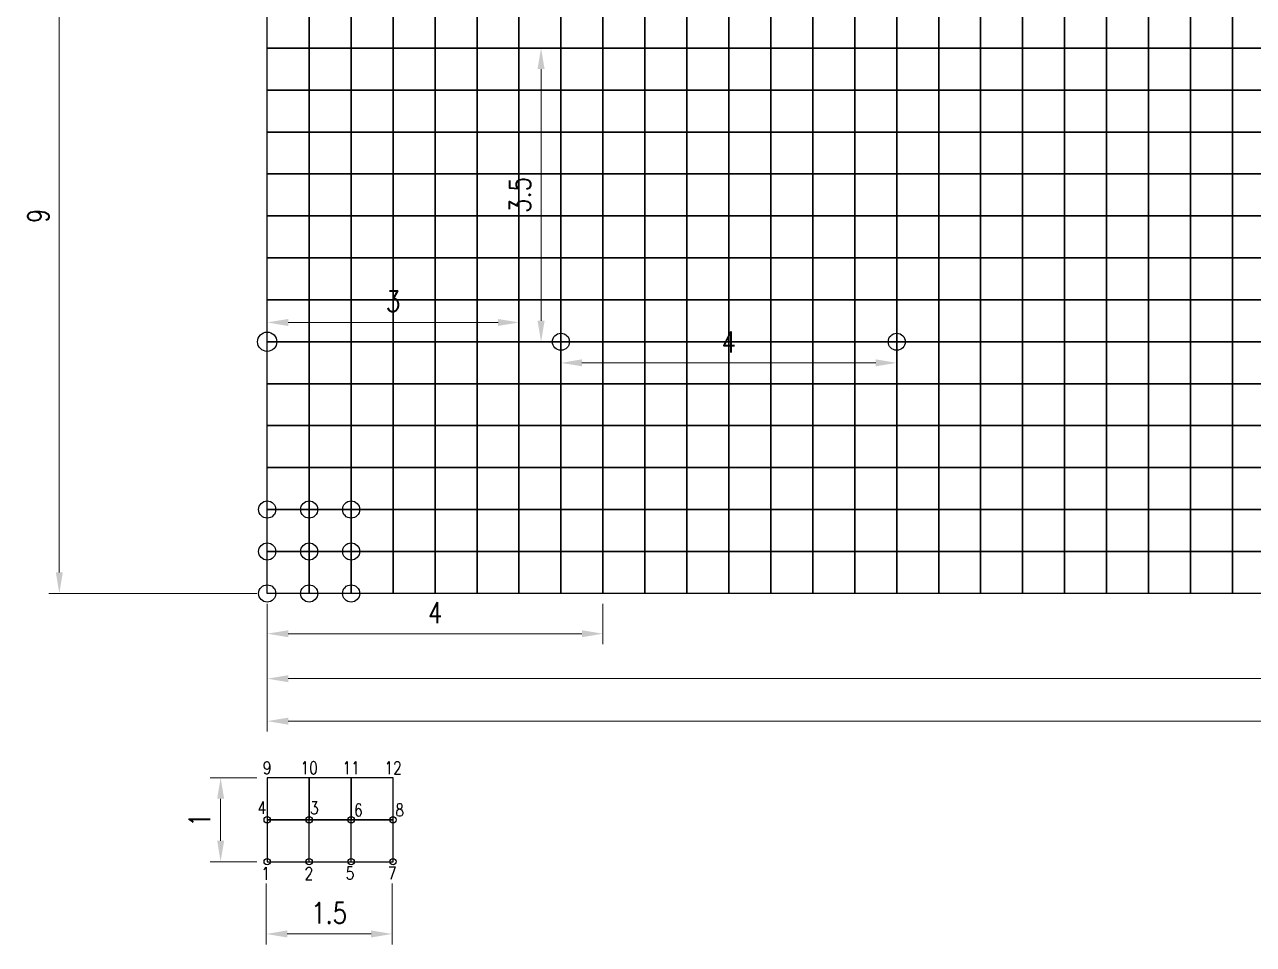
# Model space of a CAD drawing. Header units: millimetres. Extents: x -66 to 79, y -30 to 113.
# Drawn here: x -62.89 to -48.25, y 62.47 to 73.43 of the extents above; entities that cross this region are included whole.
import ezdxf

# ---------------------------------------------------------------- set-up
doc = ezdxf.new("R2010")
doc.units = ezdxf.units.MM
doc.layers.get('Defpoints').update_dxf_attribs({"color": 181})
doc.styles.add('ROMANS', font='ROMANS.shx', dxfattribs={"width": 0.8})
doc.dimstyles.new('DIM_0.1', dxfattribs={"dimscale": 0.1, "dimtxt": 2.5, "dimasz": 2.5, "dimexe": 1.25, "dimexo": 1.25, "dimgap": 1.25, "dimtad": 1, "dimdec": 3, "dimzin": 11, "dimdsep": 46, "dimtxsty": 'ROMANS', "dimcen": 0, "dimclrd": 1, "dimclre": 1, "dimclrt": 7, "dimadec": 4, "dimazin": 3, "dimtfac": 1, "dimtdec": 3, "dimtofl": 0, "dimtmove": 2, "dimatfit": 3, "dimfxl": 1, "dimfrac": 2, "dimtolj": 1, "dimtzin": 11, "dimlwd": 0, "dimlwe": 0, "dimarcsym": 0})

# ---------------------------------------------------------------- blocks, each defined once
blk = doc.blocks.new('*D1')
at = {"color": 1, "lineweight": 0, "transparency": 16777216}
for p, q in [((-60, 66.526), (-60, 65.004)), ((0, 66.526), (0, 65.004)), ((-0.25, 65.129), (-59.75, 65.129))]:
    blk.add_line(p, q, dxfattribs=at)
at = {"color": 1, "transparency": 16777216}
for points in [[(-59.75, 65.17), (-59.75, 65.087), (-60, 65.129)], [(-0.25, 65.17), (-0.25, 65.087), (0, 65.129)]]:
    blk.add_solid(points, dxfattribs=at)
at = {"layer": 'Defpoints', "color": 0, "transparency": 16777216}
for p in [(-60, 66.651), (0, 66.651), (-60, 65.129)]:
    blk.add_point(p, dxfattribs=at)
at = {"color": 7, "transparency": 16777216, "insert": (-30, 65.379), "char_height": 0.25, "attachment_point": 5, "style": 'ROMANS'}
blk.add_mtext('\\A1;60', dxfattribs=at)
blk = doc.blocks.new('*D3')
at = {"color": 1, "lineweight": 0, "transparency": 16777216}
for p, q in [((-60.012, 63.194), (-60.012, 62.467)), ((-58.512, 63.194), (-58.512, 62.467)), ((-59.762, 62.592), (-58.762, 62.592))]:
    blk.add_line(p, q, dxfattribs=at)
at = {"color": 1, "transparency": 16777216}
for points in [[(-59.762, 62.634), (-59.762, 62.55), (-60.012, 62.592)], [(-58.762, 62.634), (-58.762, 62.55), (-58.512, 62.592)]]:
    blk.add_solid(points, dxfattribs=at)
at = {"layer": 'Defpoints', "color": 0, "transparency": 16777216}
for p in [(-60.012, 63.319), (-58.512, 63.319), (-58.512, 62.592)]:
    blk.add_point(p, dxfattribs=at)
at = {"color": 7, "transparency": 16777216, "insert": (-59.262, 62.842), "char_height": 0.25, "attachment_point": 5, "style": 'ROMANS'}
blk.add_mtext('\\A1;1.5', dxfattribs=at)
blk = doc.blocks.new('*D4')
at = {"color": 1, "lineweight": 0, "transparency": 16777216}
for p, q in [((-60.125, 64.453), (-60.68, 64.453)), ((-60.555, 63.703), (-60.555, 64.203)), ((-60.125, 63.453), (-60.68, 63.453))]:
    blk.add_line(p, q, dxfattribs=at)
at = {"color": 1, "transparency": 16777216}
for points in [[(-60.596, 64.203), (-60.513, 64.203), (-60.555, 64.453)], [(-60.596, 63.703), (-60.513, 63.703), (-60.555, 63.453)]]:
    blk.add_solid(points, dxfattribs=at)
at = {"layer": 'Defpoints', "color": 0, "transparency": 16777216}
for p in [(-60.555, 64.453), (-60, 64.453), (-60, 63.453)]:
    blk.add_point(p, dxfattribs=at)
at = {"color": 7, "transparency": 16777216, "insert": (-60.805, 63.953), "char_height": 0.25, "attachment_point": 5, "rotation": 90, "style": 'ROMANS'}
blk.add_mtext('\\A1;1', dxfattribs=at)
blk = doc.blocks.new('*D5')
at = {"color": 1, "lineweight": 0, "transparency": 16777216}
for p, q in [((-60, 66.526), (-60, 65.51)), ((-6.5, 66.526), (-6.5, 65.51)), ((-59.75, 65.635), (-6.75, 65.635))]:
    blk.add_line(p, q, dxfattribs=at)
at = {"color": 1, "transparency": 16777216}
for points in [[(-59.75, 65.676), (-59.75, 65.593), (-60, 65.635)], [(-6.75, 65.676), (-6.75, 65.593), (-6.5, 65.635)]]:
    blk.add_solid(points, dxfattribs=at)
at = {"layer": 'Defpoints', "color": 0, "transparency": 16777216}
for p in [(-60, 66.651), (-6.5, 66.651), (-6.5, 65.635)]:
    blk.add_point(p, dxfattribs=at)
at = {"color": 7, "transparency": 16777216, "insert": (-33.25, 65.885), "char_height": 0.25, "attachment_point": 5, "style": 'ROMANS'}
blk.add_mtext('\\A1;53.5', dxfattribs=at)
blk = doc.blocks.new('*D6')
at = {"color": 1, "lineweight": 0, "transparency": 16777216}
for p, q in [((-60, 66.526), (-60, 66.046)), ((-56, 66.526), (-56, 66.046)), ((-59.75, 66.171), (-56.25, 66.171))]:
    blk.add_line(p, q, dxfattribs=at)
at = {"color": 1, "transparency": 16777216}
for points in [[(-59.75, 66.212), (-59.75, 66.129), (-60, 66.171)], [(-56.25, 66.212), (-56.25, 66.129), (-56, 66.171)]]:
    blk.add_solid(points, dxfattribs=at)
at = {"layer": 'Defpoints', "color": 0, "transparency": 16777216}
for p in [(-60, 66.651), (-56, 66.651), (-56, 66.171)]:
    blk.add_point(p, dxfattribs=at)
at = {"color": 7, "transparency": 16777216, "insert": (-58, 66.421), "char_height": 0.25, "attachment_point": 5, "style": 'ROMANS'}
blk.add_mtext('\\A1;4', dxfattribs=at)
blk = doc.blocks.new('*D7')
at = {"color": 1, "lineweight": 0, "transparency": 16777216}
for p, q in [((-60, 69.776), (-60, 70.006)), ((-57, 69.776), (-57, 70.006)), ((-59.75, 69.881), (-57.25, 69.881))]:
    blk.add_line(p, q, dxfattribs=at)
at = {"color": 1, "transparency": 16777216}
for points in [[(-59.75, 69.922), (-59.75, 69.839), (-60, 69.881)], [(-57.25, 69.922), (-57.25, 69.839), (-57, 69.881)]]:
    blk.add_solid(points, dxfattribs=at)
at = {"layer": 'Defpoints', "color": 0, "transparency": 16777216}
for p in [(-57, 69.881), (-60, 69.651), (-57, 69.651)]:
    blk.add_point(p, dxfattribs=at)
at = {"color": 7, "transparency": 16777216, "insert": (-58.5, 70.131), "char_height": 0.25, "attachment_point": 5, "style": 'ROMANS'}
blk.add_mtext('\\A1;3', dxfattribs=at)
blk = doc.blocks.new('*D8')
at = {"color": 1, "lineweight": 0, "transparency": 16777216}
for p, q in [((-56.5, 69.526), (-56.5, 69.274)), ((-56.25, 69.399), (-52.75, 69.399)), ((-52.5, 69.526), (-52.5, 69.274))]:
    blk.add_line(p, q, dxfattribs=at)
at = {"color": 1, "transparency": 16777216}
for points in [[(-56.25, 69.441), (-56.25, 69.358), (-56.5, 69.399)], [(-52.75, 69.441), (-52.75, 69.358), (-52.5, 69.399)]]:
    blk.add_solid(points, dxfattribs=at)
at = {"layer": 'Defpoints', "color": 0, "transparency": 16777216}
for p in [(-56.5, 69.651), (-52.5, 69.651), (-52.5, 69.399)]:
    blk.add_point(p, dxfattribs=at)
at = {"color": 7, "transparency": 16777216, "insert": (-54.5, 69.649), "char_height": 0.25, "attachment_point": 5, "style": 'ROMANS'}
blk.add_mtext('\\A1;4', dxfattribs=at)
blk = doc.blocks.new('*D9')
at = {"color": 1, "lineweight": 0, "transparency": 16777216}
for p, q in [((-56.625, 73.151), (-56.862, 73.151)), ((-56.737, 69.901), (-56.737, 72.901)), ((-56.625, 69.651), (-56.862, 69.651))]:
    blk.add_line(p, q, dxfattribs=at)
at = {"color": 1, "transparency": 16777216}
for points in [[(-56.779, 72.901), (-56.695, 72.901), (-56.737, 73.151)], [(-56.779, 69.901), (-56.695, 69.901), (-56.737, 69.651)]]:
    blk.add_solid(points, dxfattribs=at)
at = {"layer": 'Defpoints', "color": 0, "transparency": 16777216}
for p in [(-56.737, 73.151), (-56.5, 73.151), (-56.5, 69.651)]:
    blk.add_point(p, dxfattribs=at)
at = {"color": 7, "transparency": 16777216, "insert": (-56.987, 71.401), "char_height": 0.25, "attachment_point": 5, "rotation": 90, "style": 'ROMANS'}
blk.add_mtext('\\A1;3.5', dxfattribs=at)
blk = doc.blocks.new('*D19')
at = {"color": 1, "lineweight": 0, "transparency": 16777216}
for p, q in [((-60.125, 75.651), (-62.602, 75.651)), ((-62.477, 75.401), (-62.477, 66.901)), ((-60.125, 66.651), (-62.602, 66.651))]:
    blk.add_line(p, q, dxfattribs=at)
at = {"color": 1, "transparency": 16777216}
for points in [[(-62.518, 75.401), (-62.435, 75.401), (-62.477, 75.651)], [(-62.518, 66.901), (-62.435, 66.901), (-62.477, 66.651)]]:
    blk.add_solid(points, dxfattribs=at)
at = {"layer": 'Defpoints', "color": 0, "transparency": 16777216}
for p in [(-60, 75.651), (-62.477, 66.651), (-60, 66.651)]:
    blk.add_point(p, dxfattribs=at)
at = {"color": 7, "transparency": 16777216, "insert": (-62.727, 71.151), "char_height": 0.25, "attachment_point": 5, "rotation": 90, "style": 'ROMANS'}
blk.add_mtext('\\A1;9', dxfattribs=at)

msp = doc.modelspace()

# ---------------------------------------------------------------- linework, layer by layer
for points in [[(-60, 73.6508), (-59.5, 73.6508), (-59.5, 73.1508), (-60, 73.1508)], [(-59.5, 73.6508), (-59, 73.6508), (-59, 73.1508), (-59.5, 73.1508)], [(-59, 73.6508), (-58.5, 73.6508), (-58.5, 73.1508), (-59, 73.1508)], [(-58.5, 73.6508), (-58, 73.6508), (-58, 73.1508), (-58.5, 73.1508)], [(-58, 73.6508), (-57.5, 73.6508), (-57.5, 73.1508), (-58, 73.1508)], [(-57.5, 73.6508), (-57, 73.6508), (-57, 73.1508), (-57.5, 73.1508)], [(-57, 73.6508), (-56.5, 73.6508), (-56.5, 73.1508), (-57, 73.1508)], [(-56.5, 73.6508), (-56, 73.6508), (-56, 73.1508), (-56.5, 73.1508)], [(-56, 73.6508), (-55.5, 73.6508), (-55.5, 73.1508), (-56, 73.1508)], [(-55.5, 73.6508), (-55, 73.6508), (-55, 73.1508), (-55.5, 73.1508)], [(-55, 73.6508), (-54.5, 73.6508), (-54.5, 73.1508), (-55, 73.1508)], [(-54.5, 73.6508), (-54, 73.6508), (-54, 73.1508), (-54.5, 73.1508)], [(-54, 73.6508), (-53.5, 73.6508), (-53.5, 73.1508), (-54, 73.1508)], [(-53.5, 73.6508), (-53, 73.6508), (-53, 73.1508), (-53.5, 73.1508)], [(-53, 73.6508), (-52.5, 73.6508), (-52.5, 73.1508), (-53, 73.1508)], [(-52.5, 73.6508), (-52, 73.6508), (-52, 73.1508), (-52.5, 73.1508)], [(-52, 73.6508), (-51.5, 73.6508), (-51.5, 73.1508), (-52, 73.1508)], [(-51.5, 73.6508), (-51, 73.6508), (-51, 73.1508), (-51.5, 73.1508)], [(-51, 73.6508), (-50.5, 73.6508), (-50.5, 73.1508), (-51, 73.1508)], [(-50.5, 73.6508), (-50, 73.6508), (-50, 73.1508), (-50.5, 73.1508)], [(-50, 73.6508), (-49.5, 73.6508), (-49.5, 73.1508), (-50, 73.1508)], [(-49.5, 73.6508), (-49, 73.6508), (-49, 73.1508), (-49.5, 73.1508)], [(-49, 73.6508), (-48.5, 73.6508), (-48.5, 73.1508), (-49, 73.1508)], [(-48.5, 73.6508), (-48, 73.6508), (-48, 73.1508), (-48.5, 73.1508)], [(-60, 73.1508), (-59.5, 73.1508), (-59.5, 72.6508), (-60, 72.6508)], [(-59.5, 73.1508), (-59, 73.1508), (-59, 72.6508), (-59.5, 72.6508)], [(-59, 73.1508), (-58.5, 73.1508), (-58.5, 72.6508), (-59, 72.6508)], [(-58.5, 73.1508), (-58, 73.1508), (-58, 72.6508), (-58.5, 72.6508)], [(-58, 73.1508), (-57.5, 73.1508), (-57.5, 72.6508), (-58, 72.6508)], [(-57.5, 73.1508), (-57, 73.1508), (-57, 72.6508), (-57.5, 72.6508)], [(-57, 73.1508), (-56.5, 73.1508), (-56.5, 72.6508), (-57, 72.6508)], [(-56.5, 73.1508), (-56, 73.1508), (-56, 72.6508), (-56.5, 72.6508)], [(-56, 73.1508), (-55.5, 73.1508), (-55.5, 72.6508), (-56, 72.6508)], [(-55.5, 73.1508), (-55, 73.1508), (-55, 72.6508), (-55.5, 72.6508)], [(-55, 73.1508), (-54.5, 73.1508), (-54.5, 72.6508), (-55, 72.6508)], [(-54.5, 73.1508), (-54, 73.1508), (-54, 72.6508), (-54.5, 72.6508)], [(-54, 73.1508), (-53.5, 73.1508), (-53.5, 72.6508), (-54, 72.6508)], [(-53.5, 73.1508), (-53, 73.1508), (-53, 72.6508), (-53.5, 72.6508)], [(-53, 73.1508), (-52.5, 73.1508), (-52.5, 72.6508), (-53, 72.6508)], [(-52.5, 73.1508), (-52, 73.1508), (-52, 72.6508), (-52.5, 72.6508)], [(-52, 73.1508), (-51.5, 73.1508), (-51.5, 72.6508), (-52, 72.6508)], [(-51.5, 73.1508), (-51, 73.1508), (-51, 72.6508), (-51.5, 72.6508)], [(-51, 73.1508), (-50.5, 73.1508), (-50.5, 72.6508), (-51, 72.6508)], [(-50.5, 73.1508), (-50, 73.1508), (-50, 72.6508), (-50.5, 72.6508)], [(-50, 73.1508), (-49.5, 73.1508), (-49.5, 72.6508), (-50, 72.6508)], [(-49.5, 73.1508), (-49, 73.1508), (-49, 72.6508), (-49.5, 72.6508)], [(-49, 73.1508), (-48.5, 73.1508), (-48.5, 72.6508), (-49, 72.6508)], [(-48.5, 73.1508), (-48, 73.1508), (-48, 72.6508), (-48.5, 72.6508)], [(-60, 72.6508), (-59.5, 72.6508), (-59.5, 72.1508), (-60, 72.1508)], [(-59.5, 72.6508), (-59, 72.6508), (-59, 72.1508), (-59.5, 72.1508)], [(-59, 72.6508), (-58.5, 72.6508), (-58.5, 72.1508), (-59, 72.1508)], [(-58.5, 72.6508), (-58, 72.6508), (-58, 72.1508), (-58.5, 72.1508)], [(-58, 72.6508), (-57.5, 72.6508), (-57.5, 72.1508), (-58, 72.1508)], [(-57.5, 72.6508), (-57, 72.6508), (-57, 72.1508), (-57.5, 72.1508)], [(-57, 72.6508), (-56.5, 72.6508), (-56.5, 72.1508), (-57, 72.1508)], [(-56.5, 72.6508), (-56, 72.6508), (-56, 72.1508), (-56.5, 72.1508)], [(-56, 72.6508), (-55.5, 72.6508), (-55.5, 72.1508), (-56, 72.1508)], [(-55.5, 72.6508), (-55, 72.6508), (-55, 72.1508), (-55.5, 72.1508)], [(-55, 72.6508), (-54.5, 72.6508), (-54.5, 72.1508), (-55, 72.1508)], [(-54.5, 72.6508), (-54, 72.6508), (-54, 72.1508), (-54.5, 72.1508)], [(-54, 72.6508), (-53.5, 72.6508), (-53.5, 72.1508), (-54, 72.1508)], [(-53.5, 72.6508), (-53, 72.6508), (-53, 72.1508), (-53.5, 72.1508)], [(-53, 72.6508), (-52.5, 72.6508), (-52.5, 72.1508), (-53, 72.1508)], [(-52.5, 72.6508), (-52, 72.6508), (-52, 72.1508), (-52.5, 72.1508)], [(-52, 72.6508), (-51.5, 72.6508), (-51.5, 72.1508), (-52, 72.1508)], [(-51.5, 72.6508), (-51, 72.6508), (-51, 72.1508), (-51.5, 72.1508)], [(-51, 72.6508), (-50.5, 72.6508), (-50.5, 72.1508), (-51, 72.1508)], [(-50.5, 72.6508), (-50, 72.6508), (-50, 72.1508), (-50.5, 72.1508)], [(-50, 72.6508), (-49.5, 72.6508), (-49.5, 72.1508), (-50, 72.1508)], [(-49.5, 72.6508), (-49, 72.6508), (-49, 72.1508), (-49.5, 72.1508)], [(-49, 72.6508), (-48.5, 72.6508), (-48.5, 72.1508), (-49, 72.1508)], [(-48.5, 72.6508), (-48, 72.6508), (-48, 72.1508), (-48.5, 72.1508)], [(-60, 72.1508), (-59.5, 72.1508), (-59.5, 71.6508), (-60, 71.6508)], [(-59.5, 72.1508), (-59, 72.1508), (-59, 71.6508), (-59.5, 71.6508)], [(-59, 72.1508), (-58.5, 72.1508), (-58.5, 71.6508), (-59, 71.6508)], [(-58.5, 72.1508), (-58, 72.1508), (-58, 71.6508), (-58.5, 71.6508)], [(-58, 72.1508), (-57.5, 72.1508), (-57.5, 71.6508), (-58, 71.6508)], [(-57.5, 72.1508), (-57, 72.1508), (-57, 71.6508), (-57.5, 71.6508)], [(-57, 72.1508), (-56.5, 72.1508), (-56.5, 71.6508), (-57, 71.6508)], [(-56.5, 72.1508), (-56, 72.1508), (-56, 71.6508), (-56.5, 71.6508)], [(-56, 72.1508), (-55.5, 72.1508), (-55.5, 71.6508), (-56, 71.6508)], [(-55.5, 72.1508), (-55, 72.1508), (-55, 71.6508), (-55.5, 71.6508)], [(-55, 72.1508), (-54.5, 72.1508), (-54.5, 71.6508), (-55, 71.6508)], [(-54.5, 72.1508), (-54, 72.1508), (-54, 71.6508), (-54.5, 71.6508)], [(-54, 72.1508), (-53.5, 72.1508), (-53.5, 71.6508), (-54, 71.6508)], [(-53.5, 72.1508), (-53, 72.1508), (-53, 71.6508), (-53.5, 71.6508)], [(-53, 72.1508), (-52.5, 72.1508), (-52.5, 71.6508), (-53, 71.6508)], [(-52.5, 72.1508), (-52, 72.1508), (-52, 71.6508), (-52.5, 71.6508)], [(-52, 72.1508), (-51.5, 72.1508), (-51.5, 71.6508), (-52, 71.6508)], [(-51.5, 72.1508), (-51, 72.1508), (-51, 71.6508), (-51.5, 71.6508)], [(-51, 72.1508), (-50.5, 72.1508), (-50.5, 71.6508), (-51, 71.6508)], [(-50.5, 72.1508), (-50, 72.1508), (-50, 71.6508), (-50.5, 71.6508)], [(-50, 72.1508), (-49.5, 72.1508), (-49.5, 71.6508), (-50, 71.6508)], [(-49.5, 72.1508), (-49, 72.1508), (-49, 71.6508), (-49.5, 71.6508)], [(-49, 72.1508), (-48.5, 72.1508), (-48.5, 71.6508), (-49, 71.6508)], [(-48.5, 72.1508), (-48, 72.1508), (-48, 71.6508), (-48.5, 71.6508)], [(-60, 71.6508), (-59.5, 71.6508), (-59.5, 71.1508), (-60, 71.1508)], [(-59.5, 71.6508), (-59, 71.6508), (-59, 71.1508), (-59.5, 71.1508)], [(-59, 71.6508), (-58.5, 71.6508), (-58.5, 71.1508), (-59, 71.1508)], [(-58.5, 71.6508), (-58, 71.6508), (-58, 71.1508), (-58.5, 71.1508)], [(-58, 71.6508), (-57.5, 71.6508), (-57.5, 71.1508), (-58, 71.1508)], [(-57.5, 71.6508), (-57, 71.6508), (-57, 71.1508), (-57.5, 71.1508)], [(-57, 71.6508), (-56.5, 71.6508), (-56.5, 71.1508), (-57, 71.1508)], [(-56.5, 71.6508), (-56, 71.6508), (-56, 71.1508), (-56.5, 71.1508)], [(-56, 71.6508), (-55.5, 71.6508), (-55.5, 71.1508), (-56, 71.1508)], [(-55.5, 71.6508), (-55, 71.6508), (-55, 71.1508), (-55.5, 71.1508)], [(-55, 71.6508), (-54.5, 71.6508), (-54.5, 71.1508), (-55, 71.1508)], [(-54.5, 71.6508), (-54, 71.6508), (-54, 71.1508), (-54.5, 71.1508)], [(-54, 71.6508), (-53.5, 71.6508), (-53.5, 71.1508), (-54, 71.1508)], [(-53.5, 71.6508), (-53, 71.6508), (-53, 71.1508), (-53.5, 71.1508)], [(-53, 71.6508), (-52.5, 71.6508), (-52.5, 71.1508), (-53, 71.1508)], [(-52.5, 71.6508), (-52, 71.6508), (-52, 71.1508), (-52.5, 71.1508)], [(-52, 71.6508), (-51.5, 71.6508), (-51.5, 71.1508), (-52, 71.1508)], [(-51.5, 71.6508), (-51, 71.6508), (-51, 71.1508), (-51.5, 71.1508)], [(-51, 71.6508), (-50.5, 71.6508), (-50.5, 71.1508), (-51, 71.1508)], [(-50.5, 71.6508), (-50, 71.6508), (-50, 71.1508), (-50.5, 71.1508)], [(-50, 71.6508), (-49.5, 71.6508), (-49.5, 71.1508), (-50, 71.1508)], [(-49.5, 71.6508), (-49, 71.6508), (-49, 71.1508), (-49.5, 71.1508)], [(-49, 71.6508), (-48.5, 71.6508), (-48.5, 71.1508), (-49, 71.1508)], [(-48.5, 71.6508), (-48, 71.6508), (-48, 71.1508), (-48.5, 71.1508)], [(-60, 71.1508), (-59.5, 71.1508), (-59.5, 70.6508), (-60, 70.6508)], [(-59.5, 71.1508), (-59, 71.1508), (-59, 70.6508), (-59.5, 70.6508)], [(-59, 71.1508), (-58.5, 71.1508), (-58.5, 70.6508), (-59, 70.6508)], [(-58.5, 71.1508), (-58, 71.1508), (-58, 70.6508), (-58.5, 70.6508)], [(-58, 71.1508), (-57.5, 71.1508), (-57.5, 70.6508), (-58, 70.6508)], [(-57.5, 71.1508), (-57, 71.1508), (-57, 70.6508), (-57.5, 70.6508)], [(-57, 71.1508), (-56.5, 71.1508), (-56.5, 70.6508), (-57, 70.6508)], [(-56.5, 71.1508), (-56, 71.1508), (-56, 70.6508), (-56.5, 70.6508)], [(-56, 71.1508), (-55.5, 71.1508), (-55.5, 70.6508), (-56, 70.6508)], [(-55.5, 71.1508), (-55, 71.1508), (-55, 70.6508), (-55.5, 70.6508)], [(-55, 71.1508), (-54.5, 71.1508), (-54.5, 70.6508), (-55, 70.6508)], [(-54.5, 71.1508), (-54, 71.1508), (-54, 70.6508), (-54.5, 70.6508)], [(-54, 71.1508), (-53.5, 71.1508), (-53.5, 70.6508), (-54, 70.6508)], [(-53.5, 71.1508), (-53, 71.1508), (-53, 70.6508), (-53.5, 70.6508)], [(-53, 71.1508), (-52.5, 71.1508), (-52.5, 70.6508), (-53, 70.6508)], [(-52.5, 71.1508), (-52, 71.1508), (-52, 70.6508), (-52.5, 70.6508)], [(-52, 71.1508), (-51.5, 71.1508), (-51.5, 70.6508), (-52, 70.6508)], [(-51.5, 71.1508), (-51, 71.1508), (-51, 70.6508), (-51.5, 70.6508)], [(-51, 71.1508), (-50.5, 71.1508), (-50.5, 70.6508), (-51, 70.6508)], [(-50.5, 71.1508), (-50, 71.1508), (-50, 70.6508), (-50.5, 70.6508)], [(-50, 71.1508), (-49.5, 71.1508), (-49.5, 70.6508), (-50, 70.6508)], [(-49.5, 71.1508), (-49, 71.1508), (-49, 70.6508), (-49.5, 70.6508)], [(-49, 71.1508), (-48.5, 71.1508), (-48.5, 70.6508), (-49, 70.6508)], [(-48.5, 71.1508), (-48, 71.1508), (-48, 70.6508), (-48.5, 70.6508)], [(-60, 70.6508), (-59.5, 70.6508), (-59.5, 70.1508), (-60, 70.1508)], [(-59.5, 70.6508), (-59, 70.6508), (-59, 70.1508), (-59.5, 70.1508)], [(-59, 70.6508), (-58.5, 70.6508), (-58.5, 70.1508), (-59, 70.1508)], [(-58.5, 70.6508), (-58, 70.6508), (-58, 70.1508), (-58.5, 70.1508)], [(-58, 70.6508), (-57.5, 70.6508), (-57.5, 70.1508), (-58, 70.1508)], [(-57.5, 70.6508), (-57, 70.6508), (-57, 70.1508), (-57.5, 70.1508)], [(-57, 70.6508), (-56.5, 70.6508), (-56.5, 70.1508), (-57, 70.1508)], [(-56.5, 70.6508), (-56, 70.6508), (-56, 70.1508), (-56.5, 70.1508)], [(-56, 70.6508), (-55.5, 70.6508), (-55.5, 70.1508), (-56, 70.1508)], [(-55.5, 70.6508), (-55, 70.6508), (-55, 70.1508), (-55.5, 70.1508)], [(-55, 70.6508), (-54.5, 70.6508), (-54.5, 70.1508), (-55, 70.1508)], [(-54.5, 70.6508), (-54, 70.6508), (-54, 70.1508), (-54.5, 70.1508)], [(-54, 70.6508), (-53.5, 70.6508), (-53.5, 70.1508), (-54, 70.1508)], [(-53.5, 70.6508), (-53, 70.6508), (-53, 70.1508), (-53.5, 70.1508)], [(-53, 70.6508), (-52.5, 70.6508), (-52.5, 70.1508), (-53, 70.1508)], [(-52.5, 70.6508), (-52, 70.6508), (-52, 70.1508), (-52.5, 70.1508)], [(-52, 70.6508), (-51.5, 70.6508), (-51.5, 70.1508), (-52, 70.1508)], [(-51.5, 70.6508), (-51, 70.6508), (-51, 70.1508), (-51.5, 70.1508)], [(-51, 70.6508), (-50.5, 70.6508), (-50.5, 70.1508), (-51, 70.1508)], [(-50.5, 70.6508), (-50, 70.6508), (-50, 70.1508), (-50.5, 70.1508)], [(-50, 70.6508), (-49.5, 70.6508), (-49.5, 70.1508), (-50, 70.1508)], [(-49.5, 70.6508), (-49, 70.6508), (-49, 70.1508), (-49.5, 70.1508)], [(-49, 70.6508), (-48.5, 70.6508), (-48.5, 70.1508), (-49, 70.1508)], [(-48.5, 70.6508), (-48, 70.6508), (-48, 70.1508), (-48.5, 70.1508)], [(-60, 70.1508), (-59.5, 70.1508), (-59.5, 69.6508), (-60, 69.6508)], [(-59.5, 70.1508), (-59, 70.1508), (-59, 69.6508), (-59.5, 69.6508)], [(-59, 70.1508), (-58.5, 70.1508), (-58.5, 69.6508), (-59, 69.6508)], [(-58.5, 70.1508), (-58, 70.1508), (-58, 69.6508), (-58.5, 69.6508)], [(-58, 70.1508), (-57.5, 70.1508), (-57.5, 69.6508), (-58, 69.6508)], [(-57.5, 70.1508), (-57, 70.1508), (-57, 69.6508), (-57.5, 69.6508)], [(-57, 70.1508), (-56.5, 70.1508), (-56.5, 69.6508), (-57, 69.6508)], [(-56.5, 70.1508), (-56, 70.1508), (-56, 69.6508), (-56.5, 69.6508)], [(-56, 70.1508), (-55.5, 70.1508), (-55.5, 69.6508), (-56, 69.6508)], [(-55.5, 70.1508), (-55, 70.1508), (-55, 69.6508), (-55.5, 69.6508)], [(-55, 70.1508), (-54.5, 70.1508), (-54.5, 69.6508), (-55, 69.6508)], [(-54.5, 70.1508), (-54, 70.1508), (-54, 69.6508), (-54.5, 69.6508)], [(-54, 70.1508), (-53.5, 70.1508), (-53.5, 69.6508), (-54, 69.6508)], [(-53.5, 70.1508), (-53, 70.1508), (-53, 69.6508), (-53.5, 69.6508)], [(-53, 70.1508), (-52.5, 70.1508), (-52.5, 69.6508), (-53, 69.6508)], [(-52.5, 70.1508), (-52, 70.1508), (-52, 69.6508), (-52.5, 69.6508)], [(-52, 70.1508), (-51.5, 70.1508), (-51.5, 69.6508), (-52, 69.6508)], [(-51.5, 70.1508), (-51, 70.1508), (-51, 69.6508), (-51.5, 69.6508)], [(-51, 70.1508), (-50.5, 70.1508), (-50.5, 69.6508), (-51, 69.6508)], [(-50.5, 70.1508), (-50, 70.1508), (-50, 69.6508), (-50.5, 69.6508)], [(-50, 70.1508), (-49.5, 70.1508), (-49.5, 69.6508), (-50, 69.6508)], [(-49.5, 70.1508), (-49, 70.1508), (-49, 69.6508), (-49.5, 69.6508)], [(-49, 70.1508), (-48.5, 70.1508), (-48.5, 69.6508), (-49, 69.6508)], [(-48.5, 70.1508), (-48, 70.1508), (-48, 69.6508), (-48.5, 69.6508)], [(-60, 69.6508), (-59.5, 69.6508), (-59.5, 69.1508), (-60, 69.1508)], [(-59.5, 69.6508), (-59, 69.6508), (-59, 69.1508), (-59.5, 69.1508)], [(-59, 69.6508), (-58.5, 69.6508), (-58.5, 69.1508), (-59, 69.1508)], [(-58.5, 69.6508), (-58, 69.6508), (-58, 69.1508), (-58.5, 69.1508)], [(-58, 69.6508), (-57.5, 69.6508), (-57.5, 69.1508), (-58, 69.1508)], [(-57.5, 69.6508), (-57, 69.6508), (-57, 69.1508), (-57.5, 69.1508)], [(-57, 69.6508), (-56.5, 69.6508), (-56.5, 69.1508), (-57, 69.1508)], [(-56.5, 69.6508), (-56, 69.6508), (-56, 69.1508), (-56.5, 69.1508)], [(-56, 69.6508), (-55.5, 69.6508), (-55.5, 69.1508), (-56, 69.1508)], [(-55.5, 69.6508), (-55, 69.6508), (-55, 69.1508), (-55.5, 69.1508)], [(-55, 69.6508), (-54.5, 69.6508), (-54.5, 69.1508), (-55, 69.1508)], [(-54.5, 69.6508), (-54, 69.6508), (-54, 69.1508), (-54.5, 69.1508)], [(-54, 69.6508), (-53.5, 69.6508), (-53.5, 69.1508), (-54, 69.1508)], [(-53.5, 69.6508), (-53, 69.6508), (-53, 69.1508), (-53.5, 69.1508)], [(-53, 69.6508), (-52.5, 69.6508), (-52.5, 69.1508), (-53, 69.1508)], [(-52.5, 69.6508), (-52, 69.6508), (-52, 69.1508), (-52.5, 69.1508)], [(-52, 69.6508), (-51.5, 69.6508), (-51.5, 69.1508), (-52, 69.1508)], [(-51.5, 69.6508), (-51, 69.6508), (-51, 69.1508), (-51.5, 69.1508)], [(-51, 69.6508), (-50.5, 69.6508), (-50.5, 69.1508), (-51, 69.1508)], [(-50.5, 69.6508), (-50, 69.6508), (-50, 69.1508), (-50.5, 69.1508)], [(-50, 69.6508), (-49.5, 69.6508), (-49.5, 69.1508), (-50, 69.1508)], [(-49.5, 69.6508), (-49, 69.6508), (-49, 69.1508), (-49.5, 69.1508)], [(-49, 69.6508), (-48.5, 69.6508), (-48.5, 69.1508), (-49, 69.1508)], [(-48.5, 69.6508), (-48, 69.6508), (-48, 69.1508), (-48.5, 69.1508)], [(-60, 69.1508), (-59.5, 69.1508), (-59.5, 68.6508), (-60, 68.6508)], [(-59.5, 69.1508), (-59, 69.1508), (-59, 68.6508), (-59.5, 68.6508)], [(-59, 69.1508), (-58.5, 69.1508), (-58.5, 68.6508), (-59, 68.6508)], [(-58.5, 69.1508), (-58, 69.1508), (-58, 68.6508), (-58.5, 68.6508)], [(-58, 69.1508), (-57.5, 69.1508), (-57.5, 68.6508), (-58, 68.6508)], [(-57.5, 69.1508), (-57, 69.1508), (-57, 68.6508), (-57.5, 68.6508)], [(-57, 69.1508), (-56.5, 69.1508), (-56.5, 68.6508), (-57, 68.6508)], [(-56.5, 69.1508), (-56, 69.1508), (-56, 68.6508), (-56.5, 68.6508)], [(-56, 69.1508), (-55.5, 69.1508), (-55.5, 68.6508), (-56, 68.6508)], [(-55.5, 69.1508), (-55, 69.1508), (-55, 68.6508), (-55.5, 68.6508)], [(-55, 69.1508), (-54.5, 69.1508), (-54.5, 68.6508), (-55, 68.6508)], [(-54.5, 69.1508), (-54, 69.1508), (-54, 68.6508), (-54.5, 68.6508)], [(-54, 69.1508), (-53.5, 69.1508), (-53.5, 68.6508), (-54, 68.6508)], [(-53.5, 69.1508), (-53, 69.1508), (-53, 68.6508), (-53.5, 68.6508)], [(-53, 69.1508), (-52.5, 69.1508), (-52.5, 68.6508), (-53, 68.6508)], [(-52.5, 69.1508), (-52, 69.1508), (-52, 68.6508), (-52.5, 68.6508)], [(-52, 69.1508), (-51.5, 69.1508), (-51.5, 68.6508), (-52, 68.6508)], [(-51.5, 69.1508), (-51, 69.1508), (-51, 68.6508), (-51.5, 68.6508)], [(-51, 69.1508), (-50.5, 69.1508), (-50.5, 68.6508), (-51, 68.6508)], [(-50.5, 69.1508), (-50, 69.1508), (-50, 68.6508), (-50.5, 68.6508)], [(-50, 69.1508), (-49.5, 69.1508), (-49.5, 68.6508), (-50, 68.6508)], [(-49.5, 69.1508), (-49, 69.1508), (-49, 68.6508), (-49.5, 68.6508)], [(-49, 69.1508), (-48.5, 69.1508), (-48.5, 68.6508), (-49, 68.6508)], [(-48.5, 69.1508), (-48, 69.1508), (-48, 68.6508), (-48.5, 68.6508)], [(-60, 68.6508), (-59.5, 68.6508), (-59.5, 68.1508), (-60, 68.1508)], [(-59.5, 68.6508), (-59, 68.6508), (-59, 68.1508), (-59.5, 68.1508)], [(-59, 68.6508), (-58.5, 68.6508), (-58.5, 68.1508), (-59, 68.1508)], [(-58.5, 68.6508), (-58, 68.6508), (-58, 68.1508), (-58.5, 68.1508)], [(-58, 68.6508), (-57.5, 68.6508), (-57.5, 68.1508), (-58, 68.1508)], [(-57.5, 68.6508), (-57, 68.6508), (-57, 68.1508), (-57.5, 68.1508)], [(-57, 68.6508), (-56.5, 68.6508), (-56.5, 68.1508), (-57, 68.1508)], [(-56.5, 68.6508), (-56, 68.6508), (-56, 68.1508), (-56.5, 68.1508)], [(-56, 68.6508), (-55.5, 68.6508), (-55.5, 68.1508), (-56, 68.1508)], [(-55.5, 68.6508), (-55, 68.6508), (-55, 68.1508), (-55.5, 68.1508)], [(-55, 68.6508), (-54.5, 68.6508), (-54.5, 68.1508), (-55, 68.1508)], [(-54.5, 68.6508), (-54, 68.6508), (-54, 68.1508), (-54.5, 68.1508)], [(-54, 68.6508), (-53.5, 68.6508), (-53.5, 68.1508), (-54, 68.1508)], [(-53.5, 68.6508), (-53, 68.6508), (-53, 68.1508), (-53.5, 68.1508)], [(-53, 68.6508), (-52.5, 68.6508), (-52.5, 68.1508), (-53, 68.1508)], [(-52.5, 68.6508), (-52, 68.6508), (-52, 68.1508), (-52.5, 68.1508)], [(-52, 68.6508), (-51.5, 68.6508), (-51.5, 68.1508), (-52, 68.1508)], [(-51.5, 68.6508), (-51, 68.6508), (-51, 68.1508), (-51.5, 68.1508)], [(-51, 68.6508), (-50.5, 68.6508), (-50.5, 68.1508), (-51, 68.1508)], [(-50.5, 68.6508), (-50, 68.6508), (-50, 68.1508), (-50.5, 68.1508)], [(-50, 68.6508), (-49.5, 68.6508), (-49.5, 68.1508), (-50, 68.1508)], [(-49.5, 68.6508), (-49, 68.6508), (-49, 68.1508), (-49.5, 68.1508)], [(-49, 68.6508), (-48.5, 68.6508), (-48.5, 68.1508), (-49, 68.1508)], [(-48.5, 68.6508), (-48, 68.6508), (-48, 68.1508), (-48.5, 68.1508)], [(-60, 68.1508), (-59.5, 68.1508), (-59.5, 67.6508), (-60, 67.6508)], [(-59.5, 68.1508), (-59, 68.1508), (-59, 67.6508), (-59.5, 67.6508)], [(-59, 68.1508), (-58.5, 68.1508), (-58.5, 67.6508), (-59, 67.6508)], [(-58.5, 68.1508), (-58, 68.1508), (-58, 67.6508), (-58.5, 67.6508)], [(-58, 68.1508), (-57.5, 68.1508), (-57.5, 67.6508), (-58, 67.6508)], [(-57.5, 68.1508), (-57, 68.1508), (-57, 67.6508), (-57.5, 67.6508)], [(-57, 68.1508), (-56.5, 68.1508), (-56.5, 67.6508), (-57, 67.6508)], [(-56.5, 68.1508), (-56, 68.1508), (-56, 67.6508), (-56.5, 67.6508)], [(-56, 68.1508), (-55.5, 68.1508), (-55.5, 67.6508), (-56, 67.6508)], [(-55.5, 68.1508), (-55, 68.1508), (-55, 67.6508), (-55.5, 67.6508)], [(-55, 68.1508), (-54.5, 68.1508), (-54.5, 67.6508), (-55, 67.6508)], [(-54.5, 68.1508), (-54, 68.1508), (-54, 67.6508), (-54.5, 67.6508)], [(-54, 68.1508), (-53.5, 68.1508), (-53.5, 67.6508), (-54, 67.6508)], [(-53.5, 68.1508), (-53, 68.1508), (-53, 67.6508), (-53.5, 67.6508)], [(-53, 68.1508), (-52.5, 68.1508), (-52.5, 67.6508), (-53, 67.6508)], [(-52.5, 68.1508), (-52, 68.1508), (-52, 67.6508), (-52.5, 67.6508)], [(-52, 68.1508), (-51.5, 68.1508), (-51.5, 67.6508), (-52, 67.6508)], [(-51.5, 68.1508), (-51, 68.1508), (-51, 67.6508), (-51.5, 67.6508)], [(-51, 68.1508), (-50.5, 68.1508), (-50.5, 67.6508), (-51, 67.6508)], [(-50.5, 68.1508), (-50, 68.1508), (-50, 67.6508), (-50.5, 67.6508)], [(-50, 68.1508), (-49.5, 68.1508), (-49.5, 67.6508), (-50, 67.6508)], [(-49.5, 68.1508), (-49, 68.1508), (-49, 67.6508), (-49.5, 67.6508)], [(-49, 68.1508), (-48.5, 68.1508), (-48.5, 67.6508), (-49, 67.6508)], [(-48.5, 68.1508), (-48, 68.1508), (-48, 67.6508), (-48.5, 67.6508)], [(-60, 67.6508), (-59.5, 67.6508), (-59.5, 67.1508), (-60, 67.1508)], [(-59.5, 67.6508), (-59, 67.6508), (-59, 67.1508), (-59.5, 67.1508)], [(-59, 67.6508), (-58.5, 67.6508), (-58.5, 67.1508), (-59, 67.1508)], [(-58.5, 67.6508), (-58, 67.6508), (-58, 67.1508), (-58.5, 67.1508)], [(-58, 67.6508), (-57.5, 67.6508), (-57.5, 67.1508), (-58, 67.1508)], [(-57.5, 67.6508), (-57, 67.6508), (-57, 67.1508), (-57.5, 67.1508)], [(-57, 67.6508), (-56.5, 67.6508), (-56.5, 67.1508), (-57, 67.1508)], [(-56.5, 67.6508), (-56, 67.6508), (-56, 67.1508), (-56.5, 67.1508)], [(-56, 67.6508), (-55.5, 67.6508), (-55.5, 67.1508), (-56, 67.1508)], [(-55.5, 67.6508), (-55, 67.6508), (-55, 67.1508), (-55.5, 67.1508)], [(-55, 67.6508), (-54.5, 67.6508), (-54.5, 67.1508), (-55, 67.1508)], [(-54.5, 67.6508), (-54, 67.6508), (-54, 67.1508), (-54.5, 67.1508)], [(-54, 67.6508), (-53.5, 67.6508), (-53.5, 67.1508), (-54, 67.1508)], [(-53.5, 67.6508), (-53, 67.6508), (-53, 67.1508), (-53.5, 67.1508)], [(-53, 67.6508), (-52.5, 67.6508), (-52.5, 67.1508), (-53, 67.1508)], [(-52.5, 67.6508), (-52, 67.6508), (-52, 67.1508), (-52.5, 67.1508)], [(-52, 67.6508), (-51.5, 67.6508), (-51.5, 67.1508), (-52, 67.1508)], [(-51.5, 67.6508), (-51, 67.6508), (-51, 67.1508), (-51.5, 67.1508)], [(-51, 67.6508), (-50.5, 67.6508), (-50.5, 67.1508), (-51, 67.1508)], [(-50.5, 67.6508), (-50, 67.6508), (-50, 67.1508), (-50.5, 67.1508)], [(-50, 67.6508), (-49.5, 67.6508), (-49.5, 67.1508), (-50, 67.1508)], [(-49.5, 67.6508), (-49, 67.6508), (-49, 67.1508), (-49.5, 67.1508)], [(-49, 67.6508), (-48.5, 67.6508), (-48.5, 67.1508), (-49, 67.1508)], [(-48.5, 67.6508), (-48, 67.6508), (-48, 67.1508), (-48.5, 67.1508)], [(-60, 67.1508), (-59.5, 67.1508), (-59.5, 66.6508), (-60, 66.6508)], [(-59.5, 67.1508), (-59, 67.1508), (-59, 66.6508), (-59.5, 66.6508)], [(-59, 67.1508), (-58.5, 67.1508), (-58.5, 66.6508), (-59, 66.6508)], [(-58.5, 67.1508), (-58, 67.1508), (-58, 66.6508), (-58.5, 66.6508)], [(-58, 67.1508), (-57.5, 67.1508), (-57.5, 66.6508), (-58, 66.6508)], [(-57.5, 67.1508), (-57, 67.1508), (-57, 66.6508), (-57.5, 66.6508)], [(-57, 67.1508), (-56.5, 67.1508), (-56.5, 66.6508), (-57, 66.6508)], [(-56.5, 67.1508), (-56, 67.1508), (-56, 66.6508), (-56.5, 66.6508)], [(-56, 67.1508), (-55.5, 67.1508), (-55.5, 66.6508), (-56, 66.6508)], [(-55.5, 67.1508), (-55, 67.1508), (-55, 66.6508), (-55.5, 66.6508)], [(-55, 67.1508), (-54.5, 67.1508), (-54.5, 66.6508), (-55, 66.6508)], [(-54.5, 67.1508), (-54, 67.1508), (-54, 66.6508), (-54.5, 66.6508)], [(-54, 67.1508), (-53.5, 67.1508), (-53.5, 66.6508), (-54, 66.6508)], [(-53.5, 67.1508), (-53, 67.1508), (-53, 66.6508), (-53.5, 66.6508)], [(-53, 67.1508), (-52.5, 67.1508), (-52.5, 66.6508), (-53, 66.6508)], [(-52.5, 67.1508), (-52, 67.1508), (-52, 66.6508), (-52.5, 66.6508)], [(-52, 67.1508), (-51.5, 67.1508), (-51.5, 66.6508), (-52, 66.6508)], [(-51.5, 67.1508), (-51, 67.1508), (-51, 66.6508), (-51.5, 66.6508)], [(-51, 67.1508), (-50.5, 67.1508), (-50.5, 66.6508), (-51, 66.6508)], [(-50.5, 67.1508), (-50, 67.1508), (-50, 66.6508), (-50.5, 66.6508)], [(-50, 67.1508), (-49.5, 67.1508), (-49.5, 66.6508), (-50, 66.6508)], [(-49.5, 67.1508), (-49, 67.1508), (-49, 66.6508), (-49.5, 66.6508)], [(-49, 67.1508), (-48.5, 67.1508), (-48.5, 66.6508), (-49, 66.6508)], [(-48.5, 67.1508), (-48, 67.1508), (-48, 66.6508), (-48.5, 66.6508)]]:
    msp.add_lwpolyline(points, close=True)
for points in [[(-60, 63.9528), (-59.5, 63.9528), (-59.5, 64.4528), (-60, 64.4528), (-60, 63.9528)], [(-59.5, 63.9528), (-59, 63.9528), (-59, 64.4528), (-59.5, 64.4528), (-59.5, 63.9528)], [(-59, 63.9528), (-58.5, 63.9528), (-58.5, 64.4528), (-59, 64.4528), (-59, 63.9528)], [(-60, 63.4528), (-59.5, 63.4528), (-59.5, 63.9528), (-60, 63.9528), (-60, 63.4528)], [(-59.5, 63.4528), (-59, 63.4528), (-59, 63.9528), (-59.5, 63.9528)], [(-59, 63.4528), (-58.5, 63.4528), (-58.5, 63.9528), (-59, 63.9528)]]:
    msp.add_lwpolyline(points)
for centre, radius in [((-60, 69.6508), 0.1148), ((-56.5, 69.6508), 0.1014), ((-52.5, 69.6508), 0.1014), ((-60, 67.6508), 0.1026), ((-59.5, 67.6508), 0.1026), ((-59, 67.6508), 0.1026), ((-60, 67.1508), 0.1026), ((-59.5, 67.1508), 0.1026), ((-59, 67.1508), 0.1026), ((-60, 66.6508), 0.1026), ((-59.5, 66.6508), 0.1026), ((-59, 66.6508), 0.1026), ((-60, 63.9528), 0.0374), ((-59.5, 63.9528), 0.0374), ((-59, 63.9528), 0.0374), ((-58.5, 63.9528), 0.0374), ((-60, 63.4528), 0.0374), ((-59.5, 63.4528), 0.0374), ((-59, 63.4528), 0.0374), ((-58.5, 63.4528), 0.0374)]:
    msp.add_circle(centre, radius)

# ---------------------------------------------------------------- texts
at = {"color": 7, "char_height": 0.15, "attachment_point": 5, "style": 'ROMANS'}
for s, insert in [('\\A1;9', (-60.0004, 64.5712)), ('\\A1;10', (-59.5004, 64.5712)), ('\\A1;11', (-59.0004, 64.5712)), ('\\A1;12', (-58.5004, 64.5712)), ('\\A1;4', (-60.0628, 64.0978)), ('\\A1;3', (-59.4385, 64.094)), ('\\A1;6', (-58.9136, 64.0693)), ('\\A1;8', (-58.4212, 64.0693)), ('\\A1;1', (-60.0179, 63.3133)), ('\\A1;2', (-59.5033, 63.3133)), ('\\A1;5', (-59.0126, 63.3169)), ('\\A1;7', (-58.5126, 63.3169))]:
    msp.add_mtext(s, dxfattribs=dict(at, insert=insert))

# ---------------------------------------------------------------- dimensions: what is measured, and where the dimension line sits
for base, p1, p2, picture, middle in [((-62.4765, 66.6508), (-60, 75.6508), (-60, 66.6508), '*D19', (-62.7265, 71.1508)), ((-56.737, 73.1508), (-56.5, 69.6508), (-56.5, 73.1508), '*D9', (-56.987, 71.4008)), ((-60.5546, 64.4528), (-60, 63.4528), (-60, 64.4528), '*D4', (-60.8046, 63.9528))]:
    dim = msp.add_linear_dim(base=base, p1=p1, p2=p2, angle=90, dimstyle='DIM_0.1')
    dim.commit()
    dim.dimension.update_dxf_attribs({"geometry": picture, "text_midpoint": middle})
for base, p1, p2, picture, middle in [((-57, 69.8806), (-60, 69.6508), (-57, 69.6508), '*D7', (-58.5, 70.1306)), ((-52.5, 69.3993), (-56.5, 69.6508), (-52.5, 69.6508), '*D8', (-54.5, 69.6493)), ((-60, 65.1286), (0, 66.6508), (-60, 66.6508), '*D1', (-30, 65.3786)), ((-6.5, 65.6345), (-60, 66.6508), (-6.5, 66.6508), '*D5', (-33.25, 65.8845)), ((-56, 66.1706), (-60, 66.6508), (-56, 66.6508), '*D6', (-58, 66.4206)), ((-58.5122, 62.5922), (-60.0122, 63.319), (-58.5122, 63.319), '*D3', (-59.2622, 62.8422))]:
    dim = msp.add_linear_dim(base=base, p1=p1, p2=p2, dimstyle='DIM_0.1')
    dim.commit()
    dim.dimension.update_dxf_attribs({"geometry": picture, "text_midpoint": middle})

doc.saveas('drawing.dxf')
